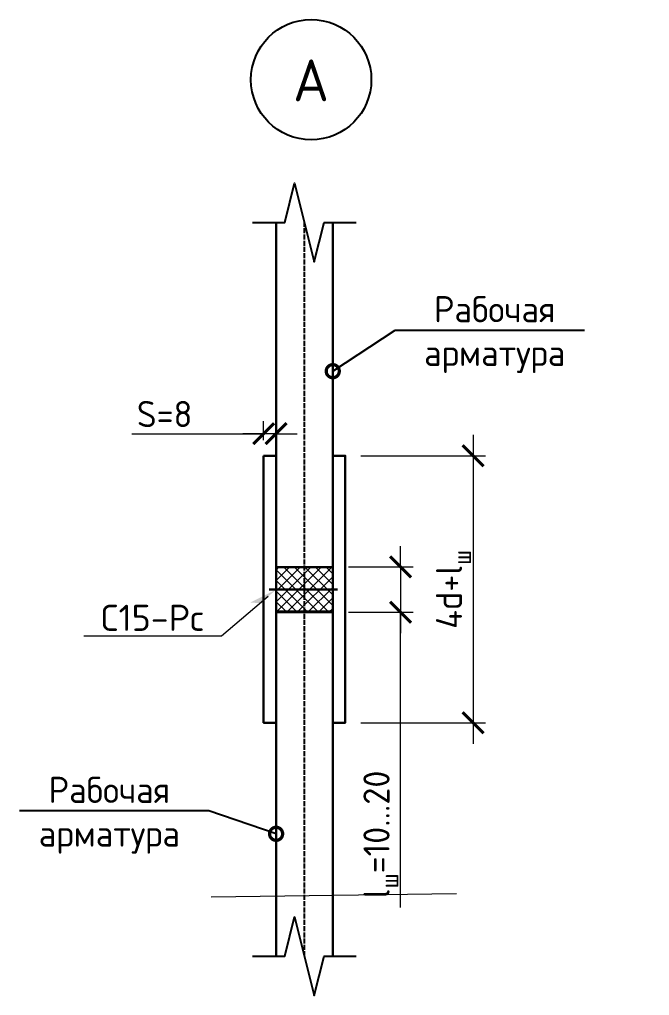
# Model space of a CAD drawing. Header units: millimetres. Extents: x -65574 to 111613, y -106550 to -50518.
# Drawn here: x 55211 to 56415, y -68026 to -66161 of the extents above; entities that cross this region are included whole.
import ezdxf
from ezdxf import colors
from ezdxf.entities.mleader import LeaderData, LeaderLine
from ezdxf.math import Vec2, Vec3

# ---------------------------------------------------------------- set-up
doc = ezdxf.new("R2010")
doc.units = ezdxf.units.MM
doc.linetypes.add('PDF_IMPORT', pattern=[1, 0.8, -0.2])
doc.layers.get('Defpoints').update_dxf_attribs({"color": 6})
for name, color, linetype in [('PDF _0', 7, 'Continuous'), ('PDF _ОПП_ОС_Арматура', 7, 'Continuous'), ('PDF _ОПП_ОС_Оси', 7, 'Continuous'), ('PDF _ОПП_ОС_Оформление', 7, 'Continuous'), ('ФВ-5', 7, 'Continuous')]:
    doc.layers.add(name, color=color, linetype=linetype)
doc.styles.add('GOST-2.304_Type-B', font='GOST Common.ttf')
doc.styles.add('METRO-STYLE', font='isocpeur.ttf')
doc.dimstyles.new('УРСТ', dxfattribs={"dimtxt": 2.5, "dimasz": 2, "dimexe": 1.2, "dimexo": 1.5, "dimtad": 1, "dimdec": 0, "dimrnd": 1, "dimtxsty": 'GOST-2.304_Type-B', "dimblk": 'ARCHTICK', "dimcen": 2, "dimdle": 2, "dimazin": 3, "dimtfac": 1, "dimtdec": 0, "dimtmove": 1, "dimatfit": 0, "dimldrblk": 'NONE', "dimlwd": 15, "dimlwe": 15})

# ---------------------------------------------------------------- blocks, each defined once
blk = doc.blocks.new('_ArchTick')
at = {"color": 0, "linetype": 'ByBlock', "const_width": 0.15}
blk.add_lwpolyline([(-0.5, -0.5), (0.5, 0.5)], dxfattribs=at)
blk = doc.blocks.new('*D64')
at = {"color": 0, "lineweight": 15, "transparency": 16777216}
for p, q in [((55677.5, -66964.8), (55677.5, -66928.6)), ((55701.3, -66964.8), (55701.3, -66928.6)), ((55425.7, -66952.6), (55677.5, -66952.6)), ((55677.5, -66952.6), (55637.5, -66952.6)), ((55701.3, -66952.6), (55677.5, -66952.6)), ((55701.3, -66952.6), (55677.5, -66952.6)), ((55701.3, -66952.6), (55741.3, -66952.6))]:
    blk.add_line(p, q, dxfattribs=at)
at = {"layer": 'Defpoints', "color": 0, "lineweight": -2, "transparency": 16777216}
for p in [(55677.5, -66952.6), (55677.5, -66994.8), (55701.3, -66994.8)]:
    blk.add_point(p, dxfattribs=at)
at = {"color": 0, "lineweight": 15, "transparency": 16777216, "xscale": 40, "yscale": 40, "zscale": 40}
blk.add_blockref('_ArchTick', (55677.5, -66952.6), dxfattribs=at)
at = {"color": 0, "lineweight": 15, "transparency": 16777216, "xscale": 40, "yscale": 40, "zscale": 40, "rotation": 180}
blk.add_blockref('_ArchTick', (55701.3, -66952.6), dxfattribs=at)
at = {"color": 0, "lineweight": 15, "transparency": 16777216, "insert": (55488.2, -66915.1), "char_height": 50, "attachment_point": 5, "style": 'GOST-2.304_Type-B'}
blk.add_mtext('\\A1;S=8', dxfattribs=at)
blk = doc.blocks.new('_None')
blk = doc.blocks.new('*D60')
at = {"color": 0, "lineweight": 15, "transparency": 16777216}
for p, q in [((56077.8, -66954.8), (56077.8, -67545.1)), ((55863.4, -66994.8), (56101.8, -66994.8)), ((55863.4, -67505.1), (56101.8, -67505.1))]:
    blk.add_line(p, q, dxfattribs=at)
at = {"layer": 'Defpoints', "color": 0, "lineweight": -2, "transparency": 16777216}
for p in [(55833.4, -66994.8), (55833.4, -67505.1), (56077.8, -67505.1)]:
    blk.add_point(p, dxfattribs=at)
at = {"color": 0, "lineweight": 15, "transparency": 16777216, "xscale": 40, "yscale": 40, "zscale": 40}
for p, rotation in [((56077.8, -66994.8), 90), ((56077.8, -67505.1), 270)]:
    blk.add_blockref('_ArchTick', p, dxfattribs=dict(at, rotation=rotation))
at = {"color": 0, "lineweight": 15, "transparency": 16777216, "insert": (56040.3, -67250), "char_height": 50, "attachment_point": 5, "rotation": 90, "style": 'GOST-2.304_Type-B'}
blk.add_mtext('\\A1;4d+l{\\H0.7x;\\S^ ш;}', dxfattribs=at)
blk = doc.blocks.new('*D61')
at = {"color": 0, "lineweight": 15, "transparency": 16777216}
for p, q in [((55939.2, -67207.3), (55939.2, -67167.3)), ((55839.6, -67207.3), (55963.2, -67207.3)), ((55939.2, -67207.3), (55939.2, -67293.9)), ((55939.2, -67207.3), (55939.2, -67293.9)), ((55839.6, -67293.9), (55963.2, -67293.9)), ((55939.2, -67293.9), (55939.2, -67333.9)), ((55939.2, -67858.2), (55939.2, -67293.9))]:
    blk.add_line(p, q, dxfattribs=at)
at = {"layer": 'Defpoints', "color": 0, "lineweight": -2, "transparency": 16777216}
for p in [(55809.6, -67207.3), (55809.6, -67293.9), (55939.2, -67293.9)]:
    blk.add_point(p, dxfattribs=at)
at = {"color": 0, "lineweight": 15, "transparency": 16777216, "xscale": 40, "yscale": 40, "zscale": 40}
for p, rotation in [((55939.2, -67207.3), 270), ((55939.2, -67293.9), 90)]:
    blk.add_blockref('_ArchTick', p, dxfattribs=dict(at, rotation=rotation))
at = {"color": 0, "lineweight": 15, "transparency": 16777216, "insert": (55901.7, -67718.3), "char_height": 50, "attachment_point": 5, "rotation": 90, "style": 'GOST-2.304_Type-B'}
blk.add_mtext('\\A1;l{\\H0.7x;\\S^ ш;}=10...20', dxfattribs=at)
blk = doc.blocks.new('_DotSmall')
at = {"color": 0, "linetype": 'ByBlock', "const_width": 0.5}
blk.add_lwpolyline([(-0.0625, 0, 1), (0.0625, 0, 1)], format="xyb", close=True, dxfattribs=at)
blk = doc.blocks.new('p_sv')
at = {"color": 0}
blk.add_solid([(-2.667, 0.667), (-2, 0), (0, 0)], dxfattribs=at)

msp = doc.modelspace()

# ---------------------------------------------------------------- hatches: boundary and pattern name
at = {"layer": 'ФВ-5', "lineweight": 5}
h = msp.add_hatch(dxfattribs=at)
h.set_pattern_fill('ANSI37', color=256, scale=4.5)
h.set_pattern_definition([(45, (55701.315, -67293.935), (-10.1028, 10.1028), []), (135, (55701.315, -67293.935), (-10.1028, -10.1028), [])])
h.paths.add_polyline_path([(55755.3, -67207.6), (55701.3, -67207.6), (55701.3, -67250.1), (55755.3, -67250.1)])
h.paths.add_polyline_path([(55809.6, -67207.6), (55755.3, -67207.6), (55755.3, -67250.1), (55809.6, -67250.1)])
h.paths.add_polyline_path([(55809.6, -67250.1), (55755.3, -67250.1), (55755.3, -67293.9), (55809.6, -67293.9)])
h.paths.add_polyline_path([(55755.3, -67250.1), (55701.3, -67250.1), (55701.3, -67293.9), (55755.3, -67293.9)])

# ---------------------------------------------------------------- linework, layer by layer
at = {"lineweight": 15}
msp.add_lwpolyline([(56045.9, -67831.9), (55577.4, -67838)], dxfattribs=at)
at = {"lineweight": -2}
msp.add_circle((55768.3, -66276.2), 115, dxfattribs=at)
at = {"layer": 'PDF _0', "lineweight": 25}
for points in [[(55656.5, -66549.1), (55701.3, -66549.1), (55717.8, -66549.1), (55736.6, -66473.8), (55774.3, -66624), (55793.1, -66549.1), (55809.6, -66549.1), (55854.4, -66549.1)], [(55656.5, -67950.9), (55701.3, -67950.9), (55717.8, -67950.9), (55736.6, -67875.9), (55774.3, -68026.1), (55793.1, -67950.9), (55809.6, -67950.9), (55854.4, -67950.9)]]:
    msp.add_lwpolyline(points, dxfattribs=at)
at = {"layer": 'PDF _ОПП_ОС_Арматура', "lineweight": 30}
for points in [[(55809.6, -66549.1), (55809.6, -67207.6), (55701.3, -67207.6), (55701.3, -66549.1)], [(55809.6, -67950.9), (55809.6, -67292.3), (55701.3, -67292.3), (55701.3, -67950.9)]]:
    msp.add_lwpolyline(points, dxfattribs=at)
for points in [[(55677.5, -66994.8), (55701.3, -66994.8), (55701.3, -67505.1), (55677.5, -67505.1)], [(55809.6, -66994.8), (55833.4, -66994.8), (55833.4, -67505.1), (55809.6, -67505.1)]]:
    msp.add_lwpolyline(points, close=True, dxfattribs=at)
at = {"layer": 'PDF _ОПП_ОС_Оси', "linetype": 'PDF_IMPORT', "lineweight": 25, "ltscale": 11.938414}
msp.add_lwpolyline([(55755.3, -67950.9), (55755.3, -67250.1), (55755.3, -66549.1)], dxfattribs=at)
at = {"layer": 'PDF _ОПП_ОС_Оси', "lineweight": 30}
msp.add_lwpolyline([(55818.8, -67250.1), (55688, -67250.1)], dxfattribs=at)
at = {"layer": 'PDF _ОПП_ОС_Оформление', "lineweight": 30}
msp.add_lwpolyline([(55809.6, -67207.6), (55701.3, -67207.6), (55701.3, -67293.9), (55809.6, -67293.9)], close=True, dxfattribs=at)

# ---------------------------------------------------------------- texts
at = {"insert": (55768.1, -66277.5), "char_height": 80, "width": 720.502, "attachment_point": 5, "style": 'GOST-2.304_Type-B'}
msp.add_mtext('\\pxqc;А', dxfattribs=at)

# ---------------------------------------------------------------- dimensions: what is measured, and where the dimension line sits
at = {"lineweight": 15}
dim = msp.add_linear_dim(base=(55677.5, -66952.6), p1=(55701.3, -66994.8), p2=(55677.5, -66994.8), text='S=8', dimstyle='УРСТ', override={"dimscale": 0}, dxfattribs=at)
dim.commit()
dim.dimension.update_dxf_attribs({"geometry": '*D64', "text_midpoint": (55488.2, -66950.1), "dimtype": 160})
dim = msp.add_linear_dim(base=(56077.8, -67505.1), p1=(55833.4, -66994.8), p2=(55833.4, -67505.1), angle=90, text='4d+l{\\H0.7x;\\S^ ш;}', dimstyle='УРСТ', override={"dimscale": 0}, dxfattribs=at)
dim.commit()
dim.dimension.update_dxf_attribs({"geometry": '*D60', "text_midpoint": (56040.3, -67250)})
dim = msp.add_linear_dim(base=(55939.2, -67293.9), p1=(55809.6, -67207.3), p2=(55809.6, -67293.9), angle=90, text='l{\\H0.7x;\\S^ ш;}=10...20', dimstyle='УРСТ', override={"dimscale": 0}, dxfattribs=at)
dim.commit()
dim.dimension.update_dxf_attribs({"geometry": '*D61', "text_midpoint": (55968, -67718.3), "dimtype": 160})

# ---------------------------------------------------------------- leaders
at = {"lineweight": 15, "ltscale": 100}
ml = msp.add_multileader_mtext('Standard', dxfattribs=at)
ml.set_content('Рабочая\\Pарматура', color=256, style='GOST-2.304_Type-B')
ml.set_leader_properties()
ml.set_arrow_properties(name='DOTSMALL')
ml.build(insert=Vec2(0, 0))
ml.multileader.update_dxf_attribs({"text_left_attachment_type": 6, "text_right_attachment_type": 6, "dogleg_length": 1, "arrow_head_size": 50, "scale": 20})
ctx = ml.context
ctx.base_point, ctx.scale, ctx.char_height, ctx.arrow_head_size, ctx.landing_gap_size, ctx.plane_origin = Vec3(55949.2, -66754.8), 20, 50, 50, 20, Vec3(55613.6, -67274.1)
ctx.left_attachment, ctx.right_attachment, ctx.text_align_type = 6, 6, 1
notes = []
notes.append((ctx, [(0, (1, 1, 0), (55929.2, -66754.8), (1, 0), 20, [(0, [(55809.6, -66833.2)], 0, [])])]))
ctx.mtext.insert, ctx.mtext.alignment, ctx.mtext.flow_direction = Vec3(56119.2, -66689.8), 2, 5
ml = msp.add_multileader_mtext('Standard')
ml.set_content('{\\C0;С15-Рс}', color=2, style='METRO-STYLE')
ml.set_leader_properties(color=256, linetype='ByLayer', lineweight=13)
ml.set_arrow_properties(name='p_sv')
ml.build(insert=Vec2(0, 0))
ml.multileader.update_dxf_attribs({"has_dogleg": 0, "text_left_attachment_type": 6, "text_right_attachment_type": 6, "dogleg_length": 0, "arrow_head_size": 20, "scale": 20})
ctx = ml.context
ctx.base_point, ctx.scale, ctx.char_height, ctx.arrow_head_size, ctx.landing_gap_size, ctx.plane_origin = Vec3(55326.7, -67339.5), 20, 50, 20, 40, Vec3(51595.6, -81994.4)
ctx.left_attachment, ctx.right_attachment = 6, 6
notes.append((ctx, [(1, (1, 1, 0), (55596.7, -67339.5), (-1, 0), 0, [(1, [(55701.3, -67250.8)], 0, [])])]))
ctx.mtext.insert, ctx.mtext.width, ctx.mtext.flow_direction = Vec3(55366.7, -67279.5), 842.377, 5
ml = msp.add_multileader_mtext('Standard', dxfattribs=at)
ml.set_content('Рабочая\\Pарматура', color=256, style='GOST-2.304_Type-B')
ml.set_leader_properties()
ml.set_arrow_properties(name='DOTSMALL')
ml.build(insert=Vec2(0, 0))
ml.multileader.update_dxf_attribs({"text_left_attachment_type": 6, "text_right_attachment_type": 6, "dogleg_length": 1, "arrow_head_size": 50, "scale": 20})
ctx = ml.context
ctx.base_point, ctx.scale, ctx.char_height, ctx.arrow_head_size, ctx.landing_gap_size, ctx.plane_origin = Vec3(55212.6, -67673.3), 20, 50, 50, 20, Vec3(54888.6, -68153.1)
ctx.left_attachment, ctx.right_attachment, ctx.text_align_type = 6, 6, 1
notes.append((ctx, [(1, (1, 1, 0), (55572.6, -67673.3), (-1, 0), 20, [(0, [(55701.3, -67717.2)], 0, [])])]))
ctx.mtext.insert, ctx.mtext.alignment, ctx.mtext.flow_direction = Vec3(55382.6, -67608.3), 2, 5
for ctx, leaders in notes:
    for number, flags, end, landing, length, lines in leaders:
        leader = LeaderData()
        leader.index, (leader.has_last_leader_line, leader.has_dogleg_vector, leader.attachment_direction) = number, flags
        leader.last_leader_point, leader.dogleg_vector, leader.dogleg_length = Vec3(end), Vec3(landing), length
        for number, points, colour, breaks in lines:
            line = LeaderLine()
            line.index, line.vertices, line.color, line.breaks = number, Vec3.list(points), colors.encode_raw_color(colour), breaks
            leader.lines.append(line)
        ctx.leaders.append(leader)

doc.saveas('drawing.dxf')
